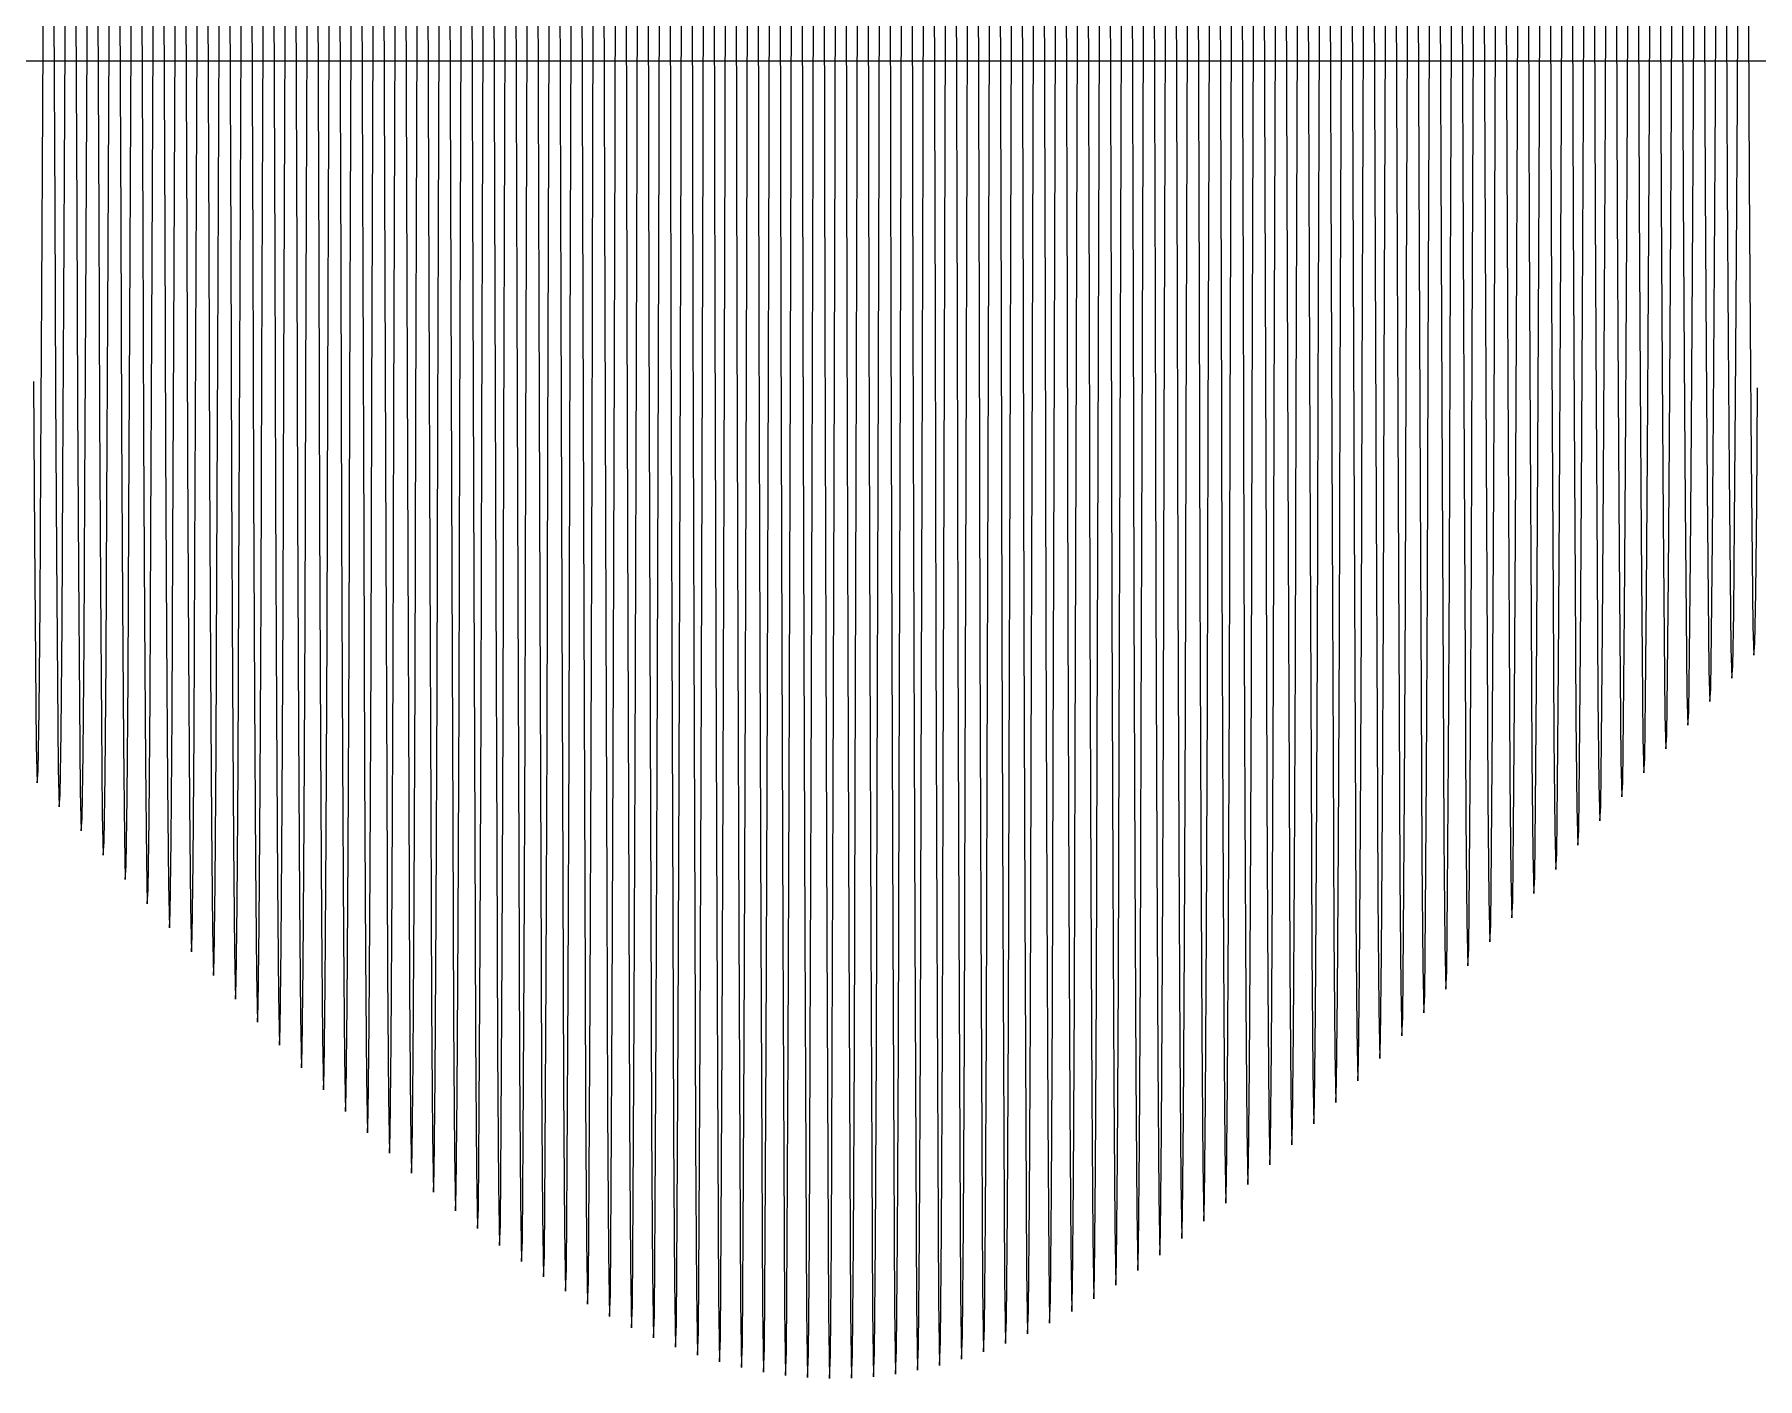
# Model space of a CAD drawing. Header units: metres. Extents: x 5 to 509, y -1 to 159.
# Drawn here: x 67.72 to 83.37, y 39.02 to 51.24 of the extents above; entities that cross this region are included whole.
import ezdxf

# ---------------------------------------------------------------- set-up
doc = ezdxf.new("R2010")
doc.units = ezdxf.units.M
doc.layers.add('BASE', color=8, linetype='Continuous')
doc.layers.add('WAVE', color=7, linetype='Continuous')

msp = doc.modelspace()

# ---------------------------------------------------------------- linework, layer by layer
at = {"layer": 'BASE'}
msp.add_line((29, 51), (501, 51), dxfattribs=at)
at = {"layer": 'WAVE'}
for points in [[(72.692, 51.698), (72.7, 48.755), (72.708, 45.963), (72.717, 43.513), (72.725, 41.57), (72.733, 40.269), (72.742, 39.698), (72.75, 39.898), (72.758, 40.854), (72.767, 42.503), (72.775, 44.733), (72.783, 47.392), (72.792, 50.299), (72.8, 53.256)], [(72.892, 51.705), (72.9, 48.733), (72.908, 45.913), (72.917, 43.438), (72.925, 41.476), (72.933, 40.163), (72.942, 39.587), (72.95, 39.788), (72.958, 40.755), (72.967, 42.42), (72.975, 44.672), (72.983, 47.357), (72.992, 50.292), (73, 53.278)], [(73.092, 51.711), (73.1, 48.712), (73.108, 45.867), (73.117, 43.369), (73.125, 41.39), (73.133, 40.065), (73.142, 39.484), (73.15, 39.688), (73.158, 40.664), (73.167, 42.344), (73.175, 44.616), (73.183, 47.325), (73.192, 50.286), (73.2, 53.298)], [(73.292, 51.717), (73.3, 48.693), (73.308, 45.825), (73.317, 43.307), (73.325, 41.312), (73.333, 39.977), (73.342, 39.392), (73.35, 39.598), (73.358, 40.581), (73.367, 42.276), (73.375, 44.566), (73.383, 47.296), (73.392, 50.28), (73.4, 53.316)], [(73.492, 51.722), (73.5, 48.676), (73.508, 45.787), (73.517, 43.251), (73.525, 41.243), (73.533, 39.898), (73.542, 39.309), (73.55, 39.517), (73.558, 40.508), (73.567, 42.215), (73.575, 44.521), (73.583, 47.27), (73.592, 50.275), (73.6, 53.331)], [(73.692, 51.727), (73.7, 48.661), (73.708, 45.754), (73.717, 43.202), (73.725, 41.181), (73.733, 39.829), (73.742, 39.237), (73.75, 39.446), (73.758, 40.444), (73.767, 42.161), (73.775, 44.482), (73.783, 47.248), (73.792, 50.271), (73.8, 53.345)], [(73.892, 51.731), (73.9, 48.649), (73.908, 45.725), (73.917, 43.16), (73.925, 41.129), (73.933, 39.769), (73.942, 39.175), (73.95, 39.386), (73.958, 40.389), (73.967, 42.115), (73.975, 44.448), (73.983, 47.229), (73.992, 50.267), (74, 53.357)], [(74.092, 51.734), (74.1, 48.638), (74.108, 45.701), (74.117, 43.125), (74.125, 41.085), (74.133, 39.72), (74.142, 39.123), (74.15, 39.335), (74.158, 40.343), (74.167, 42.078), (74.175, 44.421), (74.183, 47.213), (74.192, 50.264), (74.2, 53.367)], [(74.292, 51.737), (74.3, 48.629), (74.308, 45.682), (74.317, 43.097), (74.325, 41.05), (74.333, 39.68), (74.342, 39.082), (74.35, 39.296), (74.358, 40.307), (74.367, 42.048), (74.375, 44.399), (74.383, 47.201), (74.392, 50.262), (74.4, 53.374)], [(74.492, 51.739), (74.5, 48.623), (74.508, 45.668), (74.517, 43.076), (74.525, 41.024), (74.533, 39.651), (74.542, 39.051), (74.55, 39.266), (74.558, 40.281), (74.567, 42.026), (74.575, 44.383), (74.583, 47.192), (74.592, 50.26), (74.6, 53.38)], [(74.692, 51.74), (74.7, 48.618), (74.708, 45.658), (74.717, 43.062), (74.725, 41.007), (74.733, 39.632), (74.742, 39.032), (74.75, 39.248), (74.758, 40.264), (74.767, 42.012), (74.775, 44.373), (74.783, 47.186), (74.792, 50.259), (74.8, 53.383)], [(74.892, 51.741), (74.9, 48.616), (74.908, 45.654), (74.917, 43.056), (74.925, 40.999), (74.933, 39.623), (74.942, 39.023), (74.95, 39.24), (74.958, 40.257), (74.967, 42.007), (74.975, 44.37), (74.983, 47.184), (74.992, 50.259), (75, 53.384)], [(75.092, 51.741), (75.1, 48.616), (75.108, 45.654), (75.117, 43.056), (75.125, 41), (75.133, 39.625), (75.142, 39.026), (75.15, 39.242), (75.158, 40.26), (75.167, 42.01), (75.175, 44.372), (75.183, 47.186), (75.192, 50.259), (75.2, 53.383)], [(75.292, 51.74), (75.3, 48.618), (75.308, 45.659), (75.317, 43.064), (75.325, 41.01), (75.333, 39.637), (75.342, 39.039), (75.35, 39.256), (75.358, 40.273), (75.367, 42.021), (75.375, 44.38), (75.383, 47.191), (75.392, 50.26), (75.4, 53.38)], [(75.492, 51.739), (75.5, 48.623), (75.508, 45.669), (75.517, 43.079), (75.525, 41.029), (75.533, 39.66), (75.542, 39.063), (75.55, 39.28), (75.558, 40.295), (75.567, 42.04), (75.575, 44.395), (75.583, 47.199), (75.592, 50.262), (75.6, 53.374)], [(75.692, 51.737), (75.7, 48.629), (75.708, 45.684), (75.717, 43.101), (75.725, 41.058), (75.733, 39.692), (75.742, 39.098), (75.75, 39.314), (75.758, 40.327), (75.767, 42.067), (75.775, 44.415), (75.783, 47.211), (75.792, 50.264), (75.8, 53.367)], [(75.892, 51.734), (75.9, 48.638), (75.908, 45.703), (75.917, 43.131), (75.925, 41.095), (75.933, 39.735), (75.942, 39.143), (75.95, 39.359), (75.958, 40.369), (75.967, 42.102), (75.975, 44.441), (75.983, 47.226), (75.992, 50.267), (76, 53.357)], [(76.092, 51.731), (76.1, 48.649), (76.108, 45.727), (76.117, 43.167), (76.125, 41.141), (76.133, 39.788), (76.142, 39.199), (76.15, 39.415), (76.158, 40.42), (76.167, 42.145), (76.175, 44.473), (76.183, 47.245), (76.192, 50.271), (76.2, 53.345)], [(76.292, 51.727), (76.3, 48.661), (76.308, 45.756), (76.317, 43.21), (76.325, 41.196), (76.333, 39.851), (76.342, 39.266), (76.35, 39.481), (76.358, 40.48), (76.367, 42.196), (76.375, 44.511), (76.383, 47.266), (76.392, 50.275), (76.4, 53.331)], [(76.492, 51.723), (76.5, 48.676), (76.508, 45.79), (76.517, 43.26), (76.525, 41.259), (76.533, 39.923), (76.542, 39.342), (76.55, 39.556), (76.558, 40.55), (76.567, 42.255), (76.575, 44.554), (76.583, 47.292), (76.592, 50.28), (76.6, 53.316)], [(76.692, 51.717), (76.7, 48.693), (76.708, 45.828), (76.717, 43.317), (76.725, 41.331), (76.733, 40.005), (76.742, 39.429), (76.75, 39.642), (76.758, 40.628), (76.767, 42.321), (76.775, 44.603), (76.783, 47.32), (76.792, 50.285), (76.8, 53.298)], [(76.892, 51.712), (76.9, 48.712), (76.908, 45.87), (76.917, 43.38), (76.925, 41.411), (76.933, 40.097), (76.942, 39.526), (76.95, 39.737), (76.958, 40.716), (76.967, 42.394), (76.975, 44.657), (76.983, 47.351), (76.992, 50.292), (77, 53.278)], [(77.092, 51.705), (77.1, 48.733), (77.108, 45.917), (77.117, 43.45), (77.125, 41.499), (77.133, 40.197), (77.142, 39.632), (77.15, 39.842), (77.158, 40.812), (77.167, 42.475), (77.175, 44.717), (77.183, 47.386), (77.192, 50.298), (77.2, 53.256)], [(71.492, 51.644), (71.5, 48.926), (71.508, 46.346), (71.517, 44.08), (71.525, 42.283), (71.533, 41.078), (71.542, 40.548), (71.55, 40.73), (71.558, 41.612), (71.567, 43.136), (71.575, 45.199), (71.583, 47.659), (71.592, 50.351), (71.6, 53.09)], [(71.692, 51.654), (71.7, 48.894), (71.708, 46.274), (71.717, 43.973), (71.725, 42.148), (71.733, 40.924), (71.742, 40.386), (71.75, 40.572), (71.758, 41.468), (71.767, 43.016), (71.775, 45.11), (71.783, 47.608), (71.792, 50.341), (71.8, 53.122)], [(71.892, 51.664), (71.9, 48.863), (71.908, 46.205), (71.917, 43.87), (71.925, 42.019), (71.933, 40.778), (71.942, 40.233), (71.95, 40.421), (71.958, 41.331), (71.967, 42.901), (71.975, 45.026), (71.983, 47.56), (71.992, 50.331), (72, 53.152)], [(72.092, 51.673), (72.1, 48.834), (72.108, 46.139), (72.117, 43.772), (72.125, 41.896), (72.133, 40.639), (72.142, 40.087), (72.15, 40.278), (72.158, 41.2), (72.167, 42.792), (72.175, 44.945), (72.183, 47.514), (72.192, 50.323), (72.2, 53.181)], [(72.292, 51.682), (72.3, 48.806), (72.308, 46.076), (72.317, 43.68), (72.325, 41.78), (72.333, 40.507), (72.342, 39.949), (72.35, 40.143), (72.358, 41.077), (72.367, 42.689), (72.375, 44.87), (72.383, 47.47), (72.392, 50.314), (72.4, 53.207)], [(72.492, 51.69), (72.5, 48.78), (72.508, 46.018), (72.517, 43.593), (72.525, 41.672), (72.533, 40.384), (72.542, 39.819), (72.55, 40.016), (72.558, 40.962), (72.567, 42.593), (72.575, 44.799), (72.583, 47.43), (72.592, 50.306), (72.6, 53.233)], [(77.292, 51.698), (77.3, 48.755), (77.308, 45.968), (77.317, 43.526), (77.325, 41.595), (77.333, 40.306), (77.342, 39.747), (77.35, 39.956), (77.358, 40.916), (77.367, 42.562), (77.375, 44.782), (77.383, 47.423), (77.392, 50.306), (77.4, 53.233)], [(77.492, 51.691), (77.5, 48.78), (77.508, 46.023), (77.517, 43.608), (77.525, 41.698), (77.533, 40.424), (77.542, 39.872), (77.55, 40.078), (77.558, 41.028), (77.567, 42.656), (77.575, 44.852), (77.583, 47.463), (77.592, 50.313), (77.6, 53.207)], [(77.692, 51.682), (77.7, 48.806), (77.708, 46.082), (77.717, 43.695), (77.725, 41.809), (77.733, 40.55), (77.742, 40.005), (77.75, 40.209), (77.758, 41.148), (77.767, 42.757), (77.775, 44.926), (77.783, 47.506), (77.792, 50.322), (77.8, 53.181)], [(77.892, 51.674), (77.9, 48.834), (77.908, 46.144), (77.917, 43.788), (77.925, 41.926), (77.933, 40.684), (77.942, 40.146), (77.95, 40.348), (77.958, 41.276), (77.967, 42.864), (77.975, 45.005), (77.983, 47.552), (77.992, 50.331), (78, 53.152)], [(78.092, 51.665), (78.1, 48.863), (78.108, 46.21), (78.117, 43.887), (78.125, 42.05), (78.133, 40.826), (78.142, 40.296), (78.15, 40.495), (78.158, 41.41), (78.167, 42.977), (78.175, 45.088), (78.183, 47.6), (78.192, 50.34), (78.2, 53.122)], [(78.292, 51.655), (78.3, 48.894), (78.308, 46.28), (78.317, 43.99), (78.325, 42.181), (78.333, 40.975), (78.342, 40.453), (78.35, 40.65), (78.358, 41.552), (78.367, 43.096), (78.375, 45.176), (78.383, 47.65), (78.392, 50.35), (78.4, 53.09)], [(70.692, 51.6), (70.7, 49.069), (70.708, 46.665), (70.717, 44.553), (70.725, 42.878), (70.733, 41.753), (70.742, 41.258), (70.75, 41.426), (70.758, 42.248), (70.767, 43.667), (70.775, 45.59), (70.783, 47.884), (70.792, 50.394), (70.8, 52.95)], [(70.892, 51.612), (70.9, 49.031), (70.908, 46.581), (70.917, 44.429), (70.925, 42.722), (70.933, 41.576), (70.942, 41.071), (70.95, 41.243), (70.958, 42.081), (70.967, 43.528), (70.975, 45.487), (70.983, 47.825), (70.992, 50.383), (71, 52.987)], [(71.092, 51.623), (71.1, 48.995), (71.108, 46.5), (71.117, 44.309), (71.125, 42.57), (71.133, 41.404), (71.142, 40.891), (71.15, 41.066), (71.158, 41.919), (71.167, 43.393), (71.175, 45.387), (71.183, 47.767), (71.192, 50.372), (71.2, 53.023)], [(71.292, 51.634), (71.3, 48.96), (71.308, 46.422), (71.317, 44.192), (71.325, 42.424), (71.333, 41.238), (71.342, 40.716), (71.35, 40.895), (71.358, 41.763), (71.367, 43.262), (71.375, 45.291), (71.383, 47.712), (71.392, 50.361), (71.4, 53.057)], [(78.492, 51.645), (78.5, 48.926), (78.508, 46.352), (78.517, 44.098), (78.525, 42.318), (78.533, 41.13), (78.542, 40.617), (78.55, 40.811), (78.558, 41.699), (78.567, 43.22), (78.575, 45.268), (78.583, 47.703), (78.592, 50.36), (78.6, 53.057)], [(78.692, 51.635), (78.7, 48.96), (78.708, 46.428), (78.717, 44.211), (78.725, 42.46), (78.733, 41.292), (78.742, 40.788), (78.75, 40.979), (78.758, 41.853), (78.767, 43.348), (78.775, 45.363), (78.783, 47.758), (78.792, 50.371), (78.8, 53.023)], [(78.892, 51.624), (78.9, 48.995), (78.908, 46.507), (78.917, 44.328), (78.925, 42.608), (78.933, 41.461), (78.942, 40.965), (78.95, 41.154), (78.958, 42.013), (78.967, 43.482), (78.975, 45.462), (78.983, 47.815), (78.992, 50.382), (79, 52.987)], [(79.092, 51.612), (79.1, 49.031), (79.108, 46.588), (79.117, 44.45), (79.125, 42.76), (79.133, 41.635), (79.142, 41.148), (79.15, 41.334), (79.158, 42.177), (79.167, 43.62), (79.175, 45.564), (79.183, 47.874), (79.192, 50.393), (79.2, 52.95)], [(69.892, 51.55), (69.9, 49.228), (69.908, 47.021), (69.917, 45.082), (69.925, 43.542), (69.933, 42.509), (69.942, 42.052), (69.95, 42.205), (69.958, 42.959), (69.967, 44.262), (69.975, 46.028), (69.983, 48.136), (69.992, 50.443), (70, 52.793)], [(70.092, 51.563), (70.1, 49.187), (70.108, 46.929), (70.117, 44.945), (70.125, 43.371), (70.133, 42.314), (70.142, 41.847), (70.15, 42.004), (70.158, 42.775), (70.167, 44.109), (70.175, 45.915), (70.183, 48.071), (70.192, 50.431), (70.2, 52.834)], [(70.292, 51.576), (70.3, 49.146), (70.308, 46.839), (70.317, 44.812), (70.325, 43.203), (70.333, 42.123), (70.342, 41.646), (70.35, 41.807), (70.358, 42.595), (70.367, 43.958), (70.375, 45.804), (70.383, 48.007), (70.392, 50.418), (70.4, 52.873)], [(70.492, 51.588), (70.5, 49.107), (70.508, 46.751), (70.517, 44.681), (70.525, 43.038), (70.533, 41.936), (70.542, 41.45), (70.55, 41.614), (70.558, 42.419), (70.567, 43.811), (70.575, 45.695), (70.583, 47.945), (70.592, 50.406), (70.6, 52.912)], [(79.292, 51.601), (79.3, 49.069), (79.308, 46.672), (79.317, 44.574), (79.325, 42.917), (79.333, 41.814), (79.342, 41.337), (79.35, 41.52), (79.358, 42.347), (79.367, 43.763), (79.375, 45.669), (79.383, 47.934), (79.392, 50.405), (79.4, 52.912)], [(79.492, 51.589), (79.5, 49.107), (79.508, 46.758), (79.517, 44.703), (79.525, 43.079), (79.533, 41.998), (79.542, 41.531), (79.55, 41.71), (79.558, 42.521), (79.567, 43.909), (79.575, 45.776), (79.583, 47.996), (79.592, 50.417), (79.6, 52.873)], [(79.692, 51.577), (79.7, 49.146), (79.708, 46.847), (79.717, 44.834), (79.725, 43.245), (79.733, 42.186), (79.742, 41.73), (79.75, 41.905), (79.758, 42.7), (79.767, 44.058), (79.775, 45.887), (79.783, 48.06), (79.792, 50.429), (79.8, 52.834)], [(79.892, 51.564), (79.9, 49.187), (79.908, 46.937), (79.917, 44.968), (79.925, 43.414), (79.933, 42.378), (79.942, 41.932), (79.95, 42.104), (79.958, 42.882), (79.967, 44.211), (79.975, 45.999), (79.983, 48.125), (79.992, 50.442), (80, 52.793)], [(69.092, 51.498), (69.1, 49.397), (69.108, 47.401), (69.117, 45.646), (69.125, 44.253), (69.133, 43.316), (69.142, 42.902), (69.15, 43.04), (69.158, 43.72), (69.167, 44.899), (69.175, 46.497), (69.183, 48.406), (69.192, 50.496), (69.2, 52.624)], [(69.292, 51.511), (69.3, 49.354), (69.308, 47.305), (69.317, 45.503), (69.325, 44.072), (69.333, 43.111), (69.342, 42.686), (69.35, 42.827), (69.358, 43.527), (69.367, 44.737), (69.375, 46.378), (69.383, 48.337), (69.392, 50.482), (69.4, 52.667)], [(69.492, 51.524), (69.5, 49.311), (69.508, 47.209), (69.517, 45.361), (69.525, 43.893), (69.533, 42.908), (69.542, 42.472), (69.55, 42.617), (69.558, 43.335), (69.567, 44.577), (69.575, 46.259), (69.583, 48.269), (69.592, 50.469), (69.6, 52.71)], [(69.692, 51.538), (69.7, 49.269), (69.708, 47.114), (69.717, 45.22), (69.725, 43.717), (69.733, 42.707), (69.742, 42.261), (69.75, 42.41), (69.758, 43.146), (69.767, 44.418), (69.775, 46.143), (69.783, 48.202), (69.792, 50.456), (69.8, 52.752)], [(80.092, 51.552), (80.1, 49.228), (80.108, 47.029), (80.117, 45.105), (80.125, 43.586), (80.133, 42.574), (80.142, 42.139), (80.15, 42.307), (80.158, 43.067), (80.167, 44.366), (80.175, 46.114), (80.183, 48.191), (80.192, 50.455), (80.2, 52.752)], [(80.292, 51.539), (80.3, 49.269), (80.308, 47.122), (80.317, 45.244), (80.325, 43.761), (80.333, 42.773), (80.342, 42.348), (80.35, 42.513), (80.358, 43.256), (80.367, 44.524), (80.375, 46.23), (80.383, 48.258), (80.392, 50.468), (80.4, 52.71)], [(80.492, 51.525), (80.5, 49.311), (80.508, 47.217), (80.517, 45.384), (80.525, 43.938), (80.533, 42.975), (80.542, 42.561), (80.55, 42.722), (80.558, 43.447), (80.567, 44.684), (80.575, 46.348), (80.583, 48.326), (80.592, 50.481), (80.6, 52.667)], [(80.692, 51.512), (80.7, 49.354), (80.708, 47.313), (80.717, 45.527), (80.725, 44.117), (80.733, 43.179), (80.742, 42.776), (80.75, 42.933), (80.758, 43.639), (80.767, 44.845), (80.775, 46.467), (80.783, 48.394), (80.792, 50.494), (80.8, 52.624)], [(68.492, 51.457), (68.5, 49.528), (68.508, 47.695), (68.517, 46.082), (68.525, 44.801), (68.533, 43.94), (68.542, 43.559), (68.55, 43.684), (68.558, 44.309), (68.567, 45.392), (68.575, 46.86), (68.583, 48.615), (68.592, 50.536), (68.6, 52.494)], [(68.692, 51.471), (68.7, 49.484), (68.708, 47.596), (68.717, 45.936), (68.725, 44.618), (68.733, 43.732), (68.742, 43.339), (68.75, 43.468), (68.758, 44.112), (68.767, 45.227), (68.775, 46.739), (68.783, 48.545), (68.792, 50.523), (68.8, 52.538)], [(68.892, 51.484), (68.9, 49.441), (68.908, 47.499), (68.917, 45.791), (68.925, 44.435), (68.933, 43.523), (68.942, 43.12), (68.95, 43.253), (68.958, 43.916), (68.967, 45.063), (68.975, 46.618), (68.983, 48.475), (68.992, 50.509), (69, 52.581)], [(80.892, 51.499), (80.9, 49.397), (80.908, 47.409), (80.917, 45.67), (80.925, 44.298), (80.933, 43.385), (80.942, 42.993), (80.95, 43.146), (80.958, 43.834), (80.967, 45.008), (80.975, 46.587), (80.983, 48.463), (80.992, 50.508), (81, 52.581)], [(81.092, 51.485), (81.1, 49.441), (81.108, 47.507), (81.117, 45.815), (81.125, 44.48), (81.133, 43.593), (81.142, 43.211), (81.15, 43.361), (81.158, 44.03), (81.167, 45.172), (81.175, 46.708), (81.183, 48.533), (81.192, 50.521), (81.2, 52.538)], [(81.292, 51.472), (81.3, 49.484), (81.308, 47.605), (81.317, 45.961), (81.325, 44.664), (81.333, 43.801), (81.342, 43.431), (81.35, 43.576), (81.358, 44.227), (81.367, 45.337), (81.375, 46.83), (81.383, 48.603), (81.392, 50.535), (81.4, 52.494)], [(67.708, 48.087), (67.717, 46.666), (67.725, 45.536), (67.733, 44.776), (67.742, 44.439), (67.75, 44.548), (67.758, 45.098), (67.767, 46.053), (67.775, 47.348), (67.783, 48.895), (67.792, 50.591), (67.8, 52.319)], [(67.892, 51.416), (67.9, 49.659), (67.908, 47.989), (67.917, 46.52), (67.925, 45.353), (67.933, 44.568), (67.942, 44.22), (67.95, 44.333), (67.958, 44.902), (67.967, 45.888), (67.975, 47.226), (67.983, 48.825), (67.992, 50.577), (68, 52.362)], [(68.092, 51.43), (68.1, 49.616), (68.108, 47.891), (68.117, 46.375), (68.125, 45.169), (68.133, 44.359), (68.142, 44), (68.15, 44.117), (68.158, 44.704), (68.167, 45.723), (68.175, 47.104), (68.183, 48.755), (68.192, 50.563), (68.2, 52.406)], [(68.292, 51.443), (68.3, 49.572), (68.308, 47.793), (68.317, 46.228), (68.325, 44.985), (68.333, 44.15), (68.342, 43.779), (68.35, 43.901), (68.358, 44.507), (68.367, 45.558), (68.375, 46.982), (68.383, 48.685), (68.392, 50.55), (68.4, 52.45)], [(81.492, 51.458), (81.5, 49.528), (81.508, 47.703), (81.517, 46.107), (81.525, 44.847), (81.533, 44.01), (81.542, 43.651), (81.55, 43.792), (81.558, 44.424), (81.567, 45.502), (81.575, 46.952), (81.583, 48.673), (81.592, 50.549), (81.6, 52.45)], [(81.692, 51.445), (81.7, 49.572), (81.708, 47.801), (81.717, 46.253), (81.725, 45.031), (81.733, 44.219), (81.742, 43.871), (81.75, 44.009), (81.758, 44.622), (81.767, 45.668), (81.775, 47.074), (81.783, 48.743), (81.792, 50.562), (81.8, 52.406)], [(81.892, 51.431), (81.9, 49.616), (81.908, 47.9), (81.917, 46.399), (81.925, 45.215), (81.933, 44.429), (81.942, 44.091), (81.95, 44.225), (81.958, 44.82), (81.967, 45.833), (81.975, 47.196), (81.983, 48.814), (81.992, 50.576), (82, 52.362)], [(82.092, 51.417), (82.1, 49.659), (82.108, 47.998), (82.117, 46.545), (82.125, 45.399), (82.133, 44.637), (82.142, 44.311), (82.15, 44.441), (82.158, 45.017), (82.167, 45.998), (82.175, 47.317), (82.183, 48.884), (82.192, 50.589), (82.2, 52.319)], [(82.292, 51.404), (82.3, 49.703), (82.308, 48.095), (82.317, 46.69), (82.325, 45.582), (82.333, 44.845), (82.342, 44.53), (82.35, 44.656), (82.358, 45.213), (82.367, 46.162), (82.375, 47.438), (82.383, 48.953), (82.392, 50.603), (82.4, 52.275)], [(82.492, 51.39), (82.5, 49.746), (82.508, 48.193), (82.517, 46.834), (82.525, 45.763), (82.533, 45.052), (82.542, 44.747), (82.55, 44.869), (82.558, 45.408), (82.567, 46.325), (82.575, 47.559), (82.583, 49.022), (82.592, 50.616), (82.6, 52.232)], [(82.692, 51.377), (82.7, 49.789), (82.708, 48.289), (82.717, 46.978), (82.725, 45.944), (82.733, 45.257), (82.742, 44.963), (82.75, 45.081), (82.758, 45.601), (82.767, 46.487), (82.775, 47.678), (82.783, 49.091), (82.792, 50.63), (82.8, 52.189)], [(82.892, 51.364), (82.9, 49.832), (82.908, 48.385), (82.917, 47.12), (82.925, 46.123), (82.933, 45.46), (82.942, 45.177), (82.95, 45.291), (82.958, 45.793), (82.967, 46.648), (82.975, 47.796), (82.983, 49.159), (82.992, 50.643), (83, 52.147)], [(83.092, 51.35), (83.1, 49.874), (83.108, 48.479), (83.117, 47.26), (83.125, 46.3), (83.133, 45.662), (83.142, 45.389), (83.15, 45.499), (83.158, 45.983), (83.167, 46.807), (83.175, 47.913), (83.183, 49.226), (83.192, 50.656), (83.2, 52.105)], [(83.292, 51.337), (83.3, 49.916), (83.308, 48.573), (83.317, 47.399), (83.325, 46.474), (83.333, 45.86), (83.342, 45.598), (83.35, 45.704), (83.358, 46.17), (83.367, 46.963), (83.375, 48.029)]]:
    msp.add_lwpolyline(points, dxfattribs=at)

doc.saveas('drawing.dxf')
